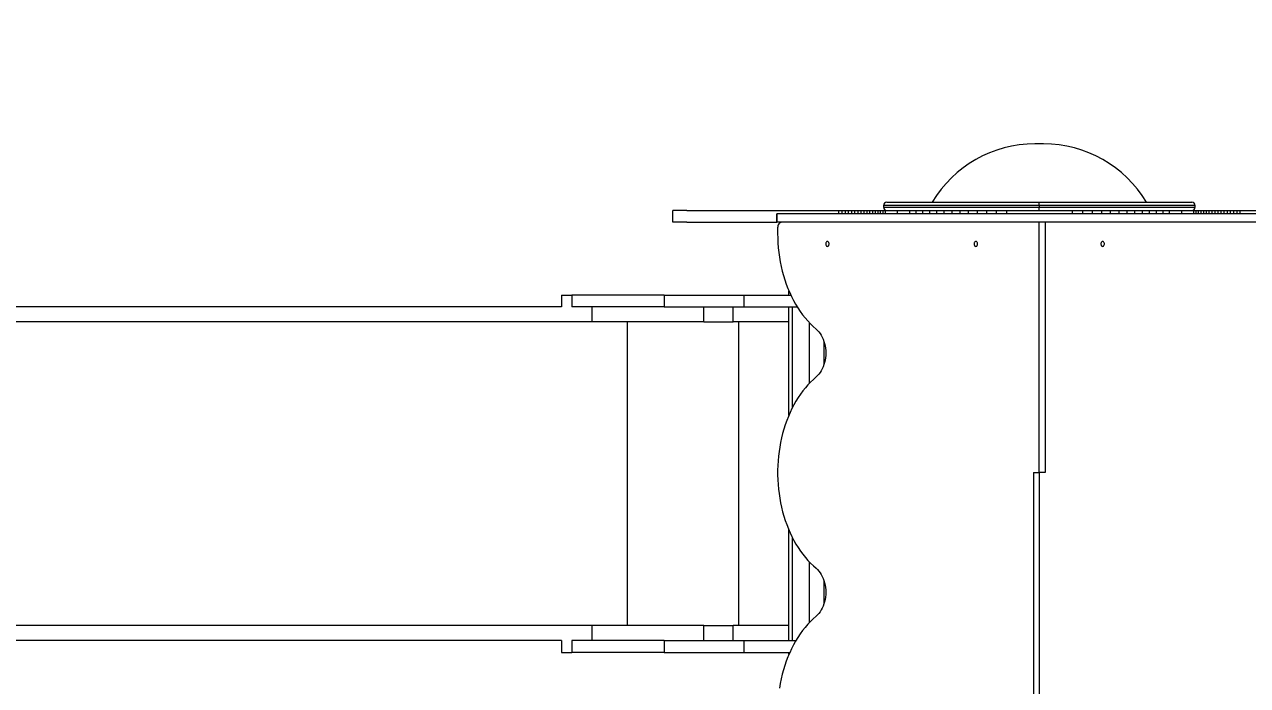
# Model space of a CAD drawing. Header units: millimetres. Extents: x -5943 to 5491, y -4078 to 3213.
# Drawn here: x -2089 to 109, y -353 to 835 of the extents above; entities that cross this region are included whole.
import ezdxf

# ---------------------------------------------------------------- set-up
doc = ezdxf.new("R2010")
doc.units = ezdxf.units.MM
for name, color, linetype in [('DIKOM_ОБЪЕКТ', 7, 'Continuous'), ('DIKOM_РАЗМЕР_ЗОНА', 7, 'Continuous'), ('DIKOM_РАЗМЕР_ОБЪЕКТА', 7, 'Continuous')]:
    doc.layers.add(name, color=color, linetype=linetype)
doc.styles.add('style1', font='arial.ttf', dxfattribs={"width": 0.8})
doc.dimstyles.new('1-50', dxfattribs={"dimtxt": 300, "dimasz": 200, "dimexe": 100, "dimexo": 0, "dimgap": 100, "dimtad": 1, "dimtxsty": 'style1', "dimcen": 200, "dimclrd": 7, "dimclre": 7, "dimclrt": 7, "dimadec": 1, "dimazin": 2, "dimtfac": 1, "dimtmove": 0, "dimatfit": 2, "dimfxl": 0, "dimlwd": 25, "dimlwe": 18, "dimarcsym": 0})

# ---------------------------------------------------------------- blocks, each defined once
blk = doc.blocks.new('*D9')
at = {"layer": 'Defpoints', "color": 0, "transparency": 16777216}
for p in [(3989.9, 24.9), (-2725.5, -245.4), (-2725.5, -2177.8)]:
    blk.add_point(p, dxfattribs=at)
at = {"layer": 'DIKOM_РАЗМЕР_ОБЪЕКТА', "color": 7, "lineweight": 18, "transparency": 16777216}
for p, q in [((3989.9, 24.9), (3989.9, -2277.8)), ((-2725.5, -245.4), (-2725.5, -2277.8))]:
    blk.add_line(p, q, dxfattribs=at)
at = {"layer": 'DIKOM_РАЗМЕР_ОБЪЕКТА', "color": 7, "lineweight": 25, "transparency": 16777216}
blk.add_line((3789.9, -2177.8), (-2525.5, -2177.8), dxfattribs=at)
at = {"layer": 'DIKOM_РАЗМЕР_ОБЪЕКТА', "color": 7, "transparency": 16777216}
for points in [[(-2525.5, -2144.5), (-2525.5, -2211.2), (-2725.5, -2177.8)], [(3789.9, -2144.5), (3789.9, -2211.2), (3989.9, -2177.8)]]:
    blk.add_solid(points, dxfattribs=at)
at = {"layer": 'DIKOM_РАЗМЕР_ОБЪЕКТА', "color": 7, "transparency": 16777216, "insert": (910.7, -1924.7), "char_height": 300, "attachment_point": 5, "style": 'style1'}
blk.add_mtext('6700', dxfattribs=at)
blk = doc.blocks.new('*D10')
at = {"layer": 'Defpoints', "color": 0, "transparency": 16777216}
for p in [(1682.4, 1713.5), (-3225.3, -1470.4), (-588.5, -1470.4)]:
    blk.add_point(p, dxfattribs=at)
at = {"layer": 'DIKOM_РАЗМЕР_ОБЪЕКТА', "color": 7, "lineweight": 18, "transparency": 16777216}
for p, q in [((1682.4, 1713.5), (-3325.3, 1713.5)), ((-588.5, -1470.4), (-3325.3, -1470.4))]:
    blk.add_line(p, q, dxfattribs=at)
at = {"layer": 'DIKOM_РАЗМЕР_ОБЪЕКТА', "color": 7, "lineweight": 25, "transparency": 16777216}
blk.add_line((-3225.3, 1513.5), (-3225.3, -1270.4), dxfattribs=at)
at = {"layer": 'DIKOM_РАЗМЕР_ОБЪЕКТА', "color": 7, "transparency": 16777216}
for points in [[(-3258.6, 1513.5), (-3192, 1513.5), (-3225.3, 1713.5)], [(-3258.6, -1270.4), (-3192, -1270.4), (-3225.3, -1470.4)]]:
    blk.add_solid(points, dxfattribs=at)
at = {"layer": 'DIKOM_РАЗМЕР_ОБЪЕКТА', "color": 7, "transparency": 16777216, "insert": (-3478.6, 169.7), "char_height": 300, "attachment_point": 5, "rotation": 90, "style": 'style1'}
blk.add_mtext('3200', dxfattribs=at)
blk = doc.blocks.new('*D11')
at = {"layer": 'Defpoints', "color": 0, "transparency": 16777216}
for p in [(-4749.3, -9.9), (5490.7, -9.9), (-4749.3, -3977.5)]:
    blk.add_point(p, dxfattribs=at)
at = {"layer": 'DIKOM_РАЗМЕР_ЗОНА', "color": 7, "lineweight": 18, "transparency": 16777216}
for p, q in [((-4749.3, -9.9), (-4749.3, -4077.5)), ((5490.7, -9.9), (5490.7, -4077.5))]:
    blk.add_line(p, q, dxfattribs=at)
at = {"layer": 'DIKOM_РАЗМЕР_ЗОНА', "color": 7, "lineweight": 25, "transparency": 16777216}
blk.add_line((5290.7, -3977.5), (-4549.3, -3977.5), dxfattribs=at)
at = {"layer": 'DIKOM_РАЗМЕР_ЗОНА', "color": 7, "transparency": 16777216}
for points in [[(-4549.3, -3944.2), (-4549.3, -4010.8), (-4749.3, -3977.5)], [(5290.7, -3944.2), (5290.7, -4010.8), (5490.7, -3977.5)]]:
    blk.add_solid(points, dxfattribs=at)
at = {"layer": 'DIKOM_РАЗМЕР_ЗОНА', "color": 7, "transparency": 16777216, "insert": (142, -3724.3), "char_height": 300, "attachment_point": 5, "style": 'style1'}
blk.add_mtext('10200', dxfattribs=at)
blk = doc.blocks.new('*D12')
at = {"layer": 'Defpoints', "color": 0, "transparency": 16777216}
for p in [(2021.9, 3213.5), (-5493, -2970.4), (-283.3, -2970.4)]:
    blk.add_point(p, dxfattribs=at)
at = {"layer": 'DIKOM_РАЗМЕР_ЗОНА', "color": 7, "lineweight": 18, "transparency": 16777216}
for p, q in [((2021.9, 3213.5), (-5593, 3213.5)), ((-283.3, -2970.4), (-5593, -2970.4))]:
    blk.add_line(p, q, dxfattribs=at)
at = {"layer": 'DIKOM_РАЗМЕР_ЗОНА', "color": 7, "lineweight": 25, "transparency": 16777216}
blk.add_line((-5493, 3013.5), (-5493, -2770.4), dxfattribs=at)
at = {"layer": 'DIKOM_РАЗМЕР_ЗОНА', "color": 7, "transparency": 16777216}
for points in [[(-5526.4, 3013.5), (-5459.7, 3013.5), (-5493, 3213.5)], [(-5526.4, -2770.4), (-5459.7, -2770.4), (-5493, -2970.4)]]:
    blk.add_solid(points, dxfattribs=at)
at = {"layer": 'DIKOM_РАЗМЕР_ЗОНА', "color": 7, "transparency": 16777216, "insert": (-5746.2, 37.5), "char_height": 300, "attachment_point": 5, "rotation": 90, "style": 'style1'}
blk.add_mtext('6200', dxfattribs=at)

msp = doc.modelspace()

# ---------------------------------------------------------------- linework, layer by layer
at = {"layer": 'DIKOM_ОБЪЕКТ', "color": 7, "linetype": 'Continuous', "lineweight": 15}
for p, q in [((-257.709, 620.596), (-273.217, 620.596)), ((-545.463, 509.596), (-545.463, 506.596)), ((14.537, 509.596), (-545.463, 509.596)), ((-545.463, 506.596), (-265.463, 506.596)), ((-539.463, 515.596), (-265.463, 515.596)), ((-265.463, 515.596), (8.537, 515.596)), ((-265.463, 509.596), (-265.463, 515.596)), ((-265.463, 509.596), (-265.463, 506.596)), ((-265.463, 500.596), (-265.463, 506.596)), ((-265.463, 506.596), (14.537, 506.596)), ((14.537, 506.596), (14.537, 509.596)), ((-924.199, 479.596), (-924.199, 500.596)), ((-924.164, 500.596), (-924.199, 500.596)), ((-924.164, 479.596), (-924.164, 500.596)), ((-923.891, 500.596), (-924.164, 500.596)), ((-923.383, 500.596), (-923.891, 500.596)), ((-922.643, 500.596), (-923.383, 500.596)), ((-921.677, 500.596), (-922.643, 500.596)), ((-920.488, 500.596), (-921.677, 500.596)), ((-919.081, 500.596), (-920.488, 500.596)), ((-917.459, 500.596), (-919.081, 500.596)), ((-915.627, 500.596), (-917.459, 500.596)), ((-913.588, 500.596), (-915.627, 500.596)), ((-911.347, 500.596), (-913.588, 500.596)), ((-908.908, 500.596), (-911.347, 500.596)), ((-906.276, 500.596), (-908.908, 500.596)), ((-903.453, 500.596), (-906.276, 500.596)), ((-900.444, 500.596), (-903.453, 500.596)), ((-898.676, 500.596), (-900.444, 500.596)), ((-898.676, 500.596), (-898.662, 500.596)), ((-898.662, 500.596), (-898.392, 500.596)), ((-898.392, 500.596), (-897.861, 500.596)), ((-897.861, 500.596), (-890.88, 500.596)), ((-890.88, 500.596), (-886.459, 500.596)), ((-886.459, 500.596), (-881.386, 500.596)), ((-881.386, 500.596), (-875.637, 500.596)), ((-875.637, 500.596), (-869.188, 500.596)), ((-869.188, 500.596), (-862.014, 500.596)), ((-862.014, 500.596), (-854.092, 500.596)), ((-854.092, 500.596), (-838.789, 500.596)), ((-838.789, 500.596), (-835.298, 500.596)), ((-835.298, 500.596), (-831.725, 500.596)), ((-831.725, 500.596), (-829.873, 500.596)), ((-829.873, 500.596), (-827.96, 500.596)), ((-827.96, 500.596), (-825.973, 500.596)), ((-825.973, 500.596), (-823.897, 500.596)), ((-823.897, 500.596), (-821.719, 500.596)), ((-821.719, 500.596), (-819.427, 500.596)), ((-819.427, 500.596), (-817.005, 500.596)), ((-817.005, 500.596), (-814.441, 500.596)), ((-814.441, 500.596), (-811.721, 500.596)), ((-811.721, 500.596), (-808.831, 500.596)), ((-808.831, 500.596), (-805.759, 500.596)), ((-805.759, 500.596), (-802.49, 500.596)), ((-802.49, 500.596), (-799.011, 500.596)), ((-799.011, 500.596), (-795.308, 500.596)), ((-795.308, 500.596), (-791.369, 500.596)), ((-791.369, 500.596), (-787.179, 500.596)), ((-787.179, 500.596), (-782.724, 500.596)), ((-782.724, 500.596), (-777.992, 500.596)), ((-777.992, 500.596), (-767.641, 500.596)), ((-767.641, 500.596), (-626.071, 500.596)), ((-736.912, 479.596), (-736.912, 494.596)), ((-736.734, 494.596), (-736.912, 494.596)), ((-736.734, 479.596), (-736.734, 494.596)), ((-736.248, 494.596), (-736.734, 494.596)), ((-735.459, 494.596), (-736.248, 494.596)), ((-734.37, 494.596), (-735.459, 494.596)), ((-732.986, 494.596), (-734.37, 494.596)), ((-731.311, 494.596), (-732.986, 494.596)), ((-729.35, 494.596), (-731.311, 494.596)), ((-727.106, 494.596), (-729.35, 494.596)), ((-724.585, 494.596), (-727.106, 494.596)), ((-721.791, 494.596), (-724.585, 494.596)), ((-718.727, 494.596), (-721.791, 494.596)), ((-715.399, 494.596), (-718.727, 494.596)), ((-711.81, 494.596), (-715.399, 494.596)), ((-707.965, 494.596), (-711.81, 494.596)), ((-703.869, 494.596), (-707.965, 494.596)), ((-300.818, 494.596), (-703.869, 494.596)), ((-626.071, 500.596), (-626.071, 494.596)), ((-626.071, 500.596), (-620.248, 500.596)), ((-620.248, 500.596), (-620.248, 494.596)), ((-620.248, 500.596), (-614.457, 500.596)), ((-614.457, 500.596), (-614.457, 494.596)), ((-614.457, 500.596), (-608.708, 500.596)), ((-608.708, 500.596), (-608.708, 494.596)), ((-608.708, 500.596), (-603.011, 500.596)), ((-603.011, 500.596), (-603.011, 494.596)), ((-603.011, 500.596), (-597.376, 500.596)), ((-597.376, 500.596), (-597.376, 494.596)), ((-597.376, 500.596), (-591.814, 500.596)), ((-591.814, 500.596), (-591.814, 494.596)), ((-591.814, 500.596), (-586.334, 500.596)), ((-586.334, 500.596), (-586.334, 494.596)), ((-586.334, 500.596), (-580.947, 500.596)), ((-580.947, 500.596), (-580.947, 494.596)), ((-580.947, 500.596), (-575.662, 500.596)), ((-575.662, 500.596), (-575.662, 494.596)), ((-575.662, 500.596), (-570.49, 500.596)), ((-570.49, 500.596), (-570.49, 494.596)), ((-570.49, 500.596), (-565.441, 500.596)), ((-565.441, 500.596), (-565.441, 494.596)), ((-565.441, 500.596), (-560.526, 500.596)), ((-560.526, 500.596), (-560.526, 494.596)), ((-560.526, 500.596), (-555.753, 500.596)), ((-555.753, 500.596), (-555.753, 494.596)), ((-555.753, 500.596), (-551.134, 500.596)), ((-551.134, 500.596), (-551.134, 494.596)), ((-551.134, 500.596), (-546.678, 500.596)), ((-546.678, 500.596), (-546.678, 494.596)), ((-546.678, 500.596), (-542.395, 500.596)), ((-542.395, 500.596), (-542.395, 494.596)), ((-542.395, 500.596), (-521.15, 500.596)), ((-521.15, 500.596), (-521.15, 494.596)), ((-521.15, 500.596), (-498.933, 500.596)), ((-498.933, 500.596), (-498.933, 494.596)), ((-498.933, 500.596), (-487.346, 500.596)), ((-487.346, 500.596), (-487.346, 494.596)), ((-487.346, 500.596), (-475.378, 500.596)), ((-475.378, 500.596), (-475.378, 494.596)), ((-475.378, 500.596), (-462.984, 500.596)), ((-462.984, 500.596), (-462.984, 494.596)), ((-462.984, 500.596), (-450.116, 500.596)), ((-450.116, 500.596), (-450.116, 494.596)), ((-450.116, 500.596), (-436.73, 500.596)), ((-436.73, 500.596), (-436.73, 494.596)), ((-436.73, 500.596), (-422.78, 500.596)), ((-422.78, 500.596), (-422.78, 494.596)), ((-422.78, 500.596), (-408.219, 500.596)), ((-408.219, 500.596), (-408.219, 494.596)), ((-408.219, 500.596), (-393.001, 500.596)), ((-393.001, 500.596), (-393.001, 494.596)), ((-393.001, 500.596), (-377.081, 500.596)), ((-377.081, 500.596), (-377.081, 494.596)), ((-377.081, 500.596), (-360.413, 500.596)), ((-360.413, 500.596), (-360.413, 494.596)), ((-360.413, 500.596), (-342.949, 500.596)), ((-342.949, 500.596), (-342.949, 494.596)), ((-342.949, 500.596), (-324.646, 500.596)), ((-324.646, 500.596), (-324.646, 494.596)), ((-324.646, 500.596), (-206.28, 500.596)), ((-298.954, 494.596), (-300.818, 494.596)), ((-297.023, 494.596), (-298.954, 494.596)), ((-295.03, 494.596), (-297.023, 494.596)), ((-292.979, 494.596), (-295.03, 494.596)), ((-290.874, 494.596), (-292.979, 494.596)), ((-288.72, 494.596), (-290.874, 494.596)), ((-286.522, 494.596), (-288.72, 494.596)), ((-284.283, 494.596), (-286.522, 494.596)), ((-282.008, 494.596), (-284.283, 494.596)), ((-279.703, 494.596), (-282.008, 494.596)), ((-277.37, 494.596), (-279.703, 494.596)), ((-275.016, 494.596), (-277.37, 494.596)), ((-272.643, 494.596), (-275.016, 494.596)), ((-270.257, 494.596), (-272.643, 494.596)), ((-267.862, 494.596), (-270.257, 494.596)), ((-265.463, 494.596), (-267.862, 494.596)), ((-263.063, 494.596), (-265.463, 494.596)), ((-260.669, 494.596), (-263.063, 494.596)), ((-258.283, 494.596), (-260.669, 494.596)), ((-255.91, 494.596), (-258.283, 494.596)), ((-253.555, 494.596), (-255.91, 494.596)), ((-251.223, 494.596), (-253.555, 494.596)), ((-248.917, 494.596), (-251.223, 494.596)), ((-246.643, 494.596), (-248.917, 494.596)), ((-244.404, 494.596), (-246.643, 494.596)), ((-242.205, 494.596), (-244.404, 494.596)), ((-240.052, 494.596), (-242.205, 494.596)), ((-237.947, 494.596), (-240.052, 494.596)), ((-235.895, 494.596), (-237.947, 494.596)), ((-233.902, 494.596), (-235.895, 494.596)), ((-231.971, 494.596), (-233.902, 494.596)), ((-230.107, 494.596), (-231.971, 494.596)), ((172.943, 494.596), (-230.107, 494.596)), ((-206.28, 500.596), (-206.28, 494.596)), ((-206.28, 500.596), (-187.976, 500.596)), ((-187.976, 500.596), (-187.976, 494.596)), ((-187.976, 500.596), (-170.513, 500.596)), ((-170.513, 500.596), (-170.513, 494.596)), ((-170.513, 500.596), (-153.844, 500.596)), ((-153.844, 500.596), (-153.844, 494.596)), ((-153.844, 500.596), (-137.924, 500.596)), ((-137.924, 500.596), (-137.924, 494.596)), ((-137.924, 500.596), (-122.707, 500.596)), ((-122.707, 500.596), (-122.707, 494.596)), ((-122.707, 500.596), (-108.145, 500.596)), ((-108.145, 500.596), (-108.145, 494.596)), ((-108.145, 500.596), (-94.195, 500.596)), ((-94.195, 500.596), (-94.195, 494.596)), ((-94.195, 500.596), (-80.809, 500.596)), ((-80.809, 500.596), (-80.809, 494.596)), ((-80.809, 500.596), (-67.942, 500.596)), ((-67.942, 500.596), (-67.942, 494.596)), ((-67.942, 500.596), (-55.547, 500.596)), ((-55.547, 500.596), (-55.547, 494.596)), ((-55.547, 500.596), (-43.579, 500.596)), ((-43.579, 500.596), (-43.579, 494.596)), ((-43.579, 500.596), (-31.992, 500.596)), ((-31.992, 500.596), (-31.992, 494.596)), ((-31.992, 500.596), (-9.776, 500.596)), ((-9.776, 500.596), (-9.776, 494.596)), ((-9.776, 500.596), (11.47, 500.596)), ((11.47, 500.596), (11.47, 494.596)), ((11.47, 500.596), (15.752, 500.596)), ((15.752, 500.596), (15.752, 494.596)), ((15.752, 500.596), (20.208, 500.596)), ((20.208, 500.596), (20.208, 494.596)), ((20.208, 500.596), (24.827, 500.596)), ((24.827, 500.596), (24.827, 494.596)), ((24.827, 500.596), (29.6, 500.596)), ((29.6, 500.596), (29.6, 494.596)), ((29.6, 500.596), (34.516, 500.596)), ((34.516, 500.596), (34.516, 494.596)), ((34.516, 500.596), (39.565, 500.596)), ((39.565, 500.596), (39.565, 494.596)), ((39.565, 500.596), (44.736, 500.596)), ((44.736, 500.596), (44.736, 494.596)), ((44.736, 500.596), (50.021, 500.596)), ((50.021, 500.596), (50.021, 494.596)), ((50.021, 500.596), (55.408, 500.596)), ((55.408, 500.596), (55.408, 494.596)), ((55.408, 500.596), (60.888, 500.596)), ((60.888, 500.596), (60.888, 494.596)), ((60.888, 500.596), (66.451, 500.596)), ((66.451, 500.596), (66.451, 494.596)), ((66.451, 500.596), (72.085, 500.596)), ((72.085, 500.596), (72.085, 494.596)), ((72.085, 500.596), (77.782, 500.596)), ((77.782, 500.596), (77.782, 494.596)), ((77.782, 500.596), (83.531, 500.596)), ((83.531, 500.596), (83.531, 494.596)), ((83.531, 500.596), (89.322, 500.596)), ((89.322, 500.596), (89.322, 494.596)), ((89.322, 500.596), (95.145, 500.596)), ((95.145, 500.596), (95.145, 494.596)), ((95.145, 500.596), (236.716, 500.596)), ((-924.164, 479.596), (-924.199, 479.596)), ((-923.891, 479.596), (-924.164, 479.596)), ((-923.383, 479.596), (-923.891, 479.596)), ((-922.643, 479.596), (-923.383, 479.596)), ((-921.677, 479.596), (-922.643, 479.596)), ((-920.488, 479.596), (-921.677, 479.596)), ((-919.081, 479.596), (-920.488, 479.596)), ((-917.459, 479.596), (-919.081, 479.596)), ((-915.627, 479.596), (-917.459, 479.596)), ((-913.588, 479.596), (-915.627, 479.596)), ((-911.347, 479.596), (-913.588, 479.596)), ((-908.908, 479.596), (-911.347, 479.596)), ((-906.276, 479.596), (-908.908, 479.596)), ((-903.453, 479.596), (-906.276, 479.596)), ((-900.444, 479.596), (-903.453, 479.596)), ((-898.676, 479.596), (-900.444, 479.596)), ((-898.676, 479.596), (-898.662, 479.596)), ((-898.662, 479.596), (-898.392, 479.596)), ((-898.392, 479.596), (-897.861, 479.596)), ((-897.861, 479.596), (-890.88, 479.596)), ((-890.88, 479.596), (-886.459, 479.596)), ((-886.459, 479.596), (-881.386, 479.596)), ((-881.386, 479.596), (-875.637, 479.596)), ((-875.637, 479.596), (-869.188, 479.596)), ((-869.188, 479.596), (-862.014, 479.596)), ((-862.014, 479.596), (-854.092, 479.596)), ((-854.092, 479.596), (-838.789, 479.596)), ((-838.789, 479.596), (-835.298, 479.596)), ((-835.298, 479.596), (-831.725, 479.596)), ((-831.725, 479.596), (-829.873, 479.596)), ((-829.873, 479.596), (-827.96, 479.596)), ((-827.96, 479.596), (-825.973, 479.596)), ((-825.973, 479.596), (-823.897, 479.596)), ((-823.897, 479.596), (-821.719, 479.596)), ((-821.719, 479.596), (-819.427, 479.596)), ((-819.427, 479.596), (-817.005, 479.596)), ((-817.005, 479.596), (-814.441, 479.596)), ((-814.441, 479.596), (-811.721, 479.596)), ((-811.721, 479.596), (-808.831, 479.596)), ((-808.831, 479.596), (-805.759, 479.596)), ((-805.759, 479.596), (-802.49, 479.596)), ((-802.49, 479.596), (-799.011, 479.596)), ((-799.011, 479.596), (-795.308, 479.596)), ((-795.308, 479.596), (-791.369, 479.596)), ((-791.369, 479.596), (-787.179, 479.596)), ((-787.179, 479.596), (-782.724, 479.596)), ((-782.724, 479.596), (-777.992, 479.596)), ((-777.992, 479.596), (-767.641, 479.596)), ((-767.641, 479.596), (-736.912, 479.596)), ((-736.734, 479.596), (-736.912, 479.596)), ((-736.248, 479.596), (-736.734, 479.596)), ((-735.459, 479.596), (-736.248, 479.596)), ((-735.689, 469.596), (-735.689, 459.596)), ((-734.37, 479.596), (-735.459, 479.596)), ((-732.986, 479.596), (-734.37, 479.596)), ((-731.311, 479.596), (-732.986, 479.596)), ((-729.35, 479.596), (-731.311, 479.596)), ((-727.106, 479.596), (-729.35, 479.596)), ((-724.585, 479.596), (-727.106, 479.596)), ((-721.791, 479.596), (-724.585, 479.596)), ((-718.727, 479.596), (-721.791, 479.596)), ((-715.399, 479.596), (-718.727, 479.596)), ((-711.81, 479.596), (-715.399, 479.596)), ((-707.965, 479.596), (-711.81, 479.596)), ((-703.869, 479.596), (-707.965, 479.596)), ((-300.818, 479.596), (-703.869, 479.596)), ((-298.954, 479.596), (-300.818, 479.596)), ((-297.023, 479.596), (-298.954, 479.596)), ((-295.03, 479.596), (-297.023, 479.596)), ((-292.979, 479.596), (-295.03, 479.596)), ((-290.874, 479.596), (-292.979, 479.596)), ((-288.72, 479.596), (-290.874, 479.596)), ((-286.522, 479.596), (-288.72, 479.596)), ((-284.283, 479.596), (-286.522, 479.596)), ((-282.008, 479.596), (-284.283, 479.596)), ((-279.703, 479.596), (-282.008, 479.596)), ((-277.37, 479.596), (-279.703, 479.596)), ((-275.016, 479.596), (-277.37, 479.596)), ((-272.643, 479.596), (-275.016, 479.596)), ((-270.257, 479.596), (-272.643, 479.596)), ((-267.862, 479.596), (-270.257, 479.596)), ((-265.463, 479.596), (-267.862, 479.596)), ((-265.463, 29.596), (-265.463, 479.596)), ((-263.063, 479.596), (-265.463, 479.596)), ((-260.669, 479.596), (-263.063, 479.596)), ((-258.283, 479.596), (-260.669, 479.596)), ((-255.91, 479.596), (-258.283, 479.596)), ((-253.555, 479.596), (-255.91, 479.596)), ((-254.856, 479.596), (-254.856, 29.596)), ((-251.223, 479.596), (-253.555, 479.596)), ((-248.917, 479.596), (-251.223, 479.596)), ((-246.643, 479.596), (-248.917, 479.596)), ((-244.404, 479.596), (-246.643, 479.596)), ((-242.205, 479.596), (-244.404, 479.596)), ((-240.052, 479.596), (-242.205, 479.596)), ((-237.947, 479.596), (-240.052, 479.596)), ((-235.895, 479.596), (-237.947, 479.596)), ((-233.902, 479.596), (-235.895, 479.596)), ((-231.971, 479.596), (-233.902, 479.596)), ((-230.107, 479.596), (-231.971, 479.596)), ((172.943, 479.596), (-230.107, 479.596)), ((-715.469, 348.596), (-715.469, 356.542)), ((-1124.357, 348.596), (-1124.357, 327.596)), ((-1124.357, 348.596), (-1105.497, 348.596)), ((-1105.497, 348.596), (-1105.497, 327.596)), ((-939.362, 348.596), (-1105.497, 348.596)), ((-939.362, 348.596), (-939.362, 327.596)), ((-939.362, 348.596), (-796.614, 348.596)), ((-796.614, 348.596), (-796.614, 327.596)), ((-796.614, 348.596), (-711.909, 348.596)), ((-1124.357, 327.596), (-2158.028, 327.596)), ((-939.362, 327.596), (-1105.497, 327.596)), ((-1068.76, 300.596), (-1068.76, 327.596)), ((-939.362, 327.596), (-796.614, 327.596)), ((-868.215, 300.596), (-868.215, 327.596)), ((-815.45, 300.596), (-815.45, 327.596)), ((-796.614, 327.596), (-700.512, 327.596)), ((-715.45, 300.596), (-715.45, 327.596)), ((-709.463, 327.596), (-709.463, 145.614)), ((-1068.76, 300.596), (-2158.028, 300.596)), ((-868.215, 300.596), (-1068.76, 300.596)), ((-1005.779, -245.404), (-1005.779, 300.596)), ((-868.215, 300.596), (-815.45, 300.596)), ((-715.45, 300.596), (-815.45, 300.596)), ((-805.234, -245.404), (-805.234, 300.596)), ((-715.45, 132.695), (-715.45, 300.596)), ((-678.963, 299.429), (-678.963, 189.763)), ((-651.963, 224.953), (-651.963, 264.239)), ((-276.069, 29.596), (-276.069, -420.404)), ((-276.069, 29.596), (-265.463, 29.596)), ((-265.463, 29.596), (-265.463, -420.404)), ((-254.856, 29.596), (-265.463, 29.596)), ((-715.45, -245.404), (-715.45, -73.503)), ((-709.463, -86.421), (-709.463, -272.404)), ((-678.963, -130.571), (-678.963, -240.237)), ((-651.963, -205.047), (-651.963, -165.761)), ((-1068.76, -245.404), (-2158.028, -245.404)), ((-1068.76, -272.404), (-1068.76, -245.404)), ((-868.215, -245.404), (-1068.76, -245.404)), ((-868.215, -272.404), (-868.215, -245.404)), ((-868.215, -245.404), (-815.45, -245.404)), ((-815.45, -272.404), (-815.45, -245.404)), ((-715.45, -245.404), (-815.45, -245.404)), ((-715.45, -272.404), (-715.45, -245.404)), ((-1124.357, -272.404), (-2158.028, -272.404)), ((-1124.357, -272.404), (-1124.357, -293.404)), ((-1105.497, -272.404), (-1105.497, -293.404)), ((-939.362, -272.404), (-1105.497, -272.404)), ((-939.362, -272.404), (-939.362, -293.404)), ((-939.362, -272.404), (-796.614, -272.404)), ((-796.614, -272.404), (-796.614, -293.404)), ((-796.614, -272.404), (-702.932, -272.404)), ((-1124.357, -293.404), (-1105.497, -293.404)), ((-939.362, -293.404), (-1105.497, -293.404)), ((-939.362, -293.404), (-796.614, -293.404)), ((-796.614, -293.404), (-713.748, -293.404)), ((-715.468, -297.345), (-715.468, -293.404))]:
    msp.add_line(p, q, dxfattribs=at)
at = {"layer": 'DIKOM_ОБЪЕКТ', "color": 7, "linetype": 'Continuous', "lineweight": 15, "flags": 128}
for points in [[(-728.618, 479.596), (-729.997, 479.404), (-731.324, 478.835), (-732.546, 477.911), (-733.618, 476.667), (-734.497, 475.152), (-735.151, 473.423), (-735.553, 471.547), (-735.689, 469.596)], [(-735.689, 459.596), (-735.557, 450.972), (-735.163, 442.363), (-734.506, 433.787), (-733.589, 425.258), (-732.412, 416.794), (-730.979, 408.409), (-729.291, 400.119), (-727.351, 391.94), (-725.164, 383.887), (-722.734, 375.974), (-720.065, 368.218), (-717.161, 360.631), (-714.029, 353.228), (-710.675, 346.024), (-707.103, 339.03), (-703.322, 332.261), (-699.338, 325.729), (-695.158, 319.446), (-690.791, 313.423), (-686.244, 307.673), (-681.526, 302.205), (-676.645, 297.03), (-671.611, 292.157), (-666.434, 287.596)], [(-646.264, 444.996), (-647.14, 444.818), (-647.946, 444.298), (-648.615, 443.478), (-649.094, 442.424), (-649.343, 441.222), (-649.343, 439.97), (-649.094, 438.768), (-648.615, 437.715), (-647.946, 436.895), (-647.14, 436.374), (-646.264, 436.196), (-645.387, 436.374), (-644.582, 436.895), (-643.912, 437.715), (-643.434, 438.768), (-643.184, 439.97), (-643.184, 441.222), (-643.434, 442.424), (-643.912, 443.478), (-644.582, 444.298), (-645.387, 444.818), (-646.264, 444.996)], [(-379.354, 444.996), (-380.231, 444.818), (-381.036, 444.298), (-381.705, 443.478), (-382.184, 442.424), (-382.434, 441.222), (-382.434, 439.97), (-382.184, 438.768), (-381.705, 437.715), (-381.036, 436.895), (-380.231, 436.374), (-379.354, 436.196), (-378.478, 436.374), (-377.672, 436.895), (-377.003, 437.715), (-376.524, 438.768), (-376.275, 439.97), (-376.275, 441.222), (-376.524, 442.424), (-377.003, 443.478), (-377.672, 444.298), (-378.478, 444.818), (-379.354, 444.996)], [(-151.571, 436.196), (-150.695, 436.374), (-149.889, 436.895), (-149.22, 437.715), (-148.741, 438.768), (-148.492, 439.97), (-148.492, 441.222), (-148.741, 442.424), (-149.22, 443.478), (-149.889, 444.298), (-150.695, 444.818), (-151.571, 444.996), (-152.448, 444.818), (-153.253, 444.298), (-153.923, 443.478), (-154.402, 442.424), (-154.651, 441.222), (-154.651, 439.97), (-154.402, 438.768), (-153.923, 437.715), (-153.253, 436.895), (-152.448, 436.374), (-151.571, 436.196)], [(-666.434, 287.596), (-663.881, 285.238), (-661.481, 282.577), (-659.253, 279.634), (-657.212, 276.43), (-655.374, 272.989), (-653.752, 269.338), (-652.359, 265.502), (-651.205, 261.51), (-650.298, 257.393), (-649.645, 253.181), (-649.252, 248.904), (-649.12, 244.596), (-649.252, 240.288), (-649.645, 236.012), (-650.298, 231.799), (-651.205, 227.682), (-652.359, 223.691), (-653.752, 219.855), (-655.374, 216.203), (-657.212, 212.762), (-659.253, 209.559), (-661.481, 206.615), (-663.881, 203.955), (-666.434, 201.596)], [(-666.434, 201.596), (-671.507, 197.131), (-676.443, 192.367), (-681.231, 187.313), (-685.865, 181.977), (-690.335, 176.369), (-694.633, 170.498), (-698.752, 164.377), (-702.685, 158.014), (-706.424, 151.423), (-709.963, 144.614), (-713.296, 137.599), (-716.415, 130.392), (-719.317, 123.005), (-721.996, 115.451), (-724.446, 107.743), (-726.664, 99.897), (-728.646, 91.924), (-730.388, 83.841), (-731.887, 75.66), (-733.14, 67.398), (-734.145, 59.068), (-734.9, 50.685), (-735.405, 42.264), (-735.657, 33.821), (-735.657, 25.371), (-735.405, 16.928), (-734.9, 8.508), (-734.145, 0.125), (-733.14, -8.205), (-731.887, -16.468), (-730.388, -24.648), (-728.646, -32.732), (-726.664, -40.704), (-724.446, -48.551), (-721.996, -56.258), (-719.317, -63.812), (-716.415, -71.199), (-713.296, -78.407), (-709.963, -85.421), (-706.424, -92.23), (-702.685, -98.822), (-698.752, -105.184), (-694.633, -111.306), (-690.335, -117.176), (-685.865, -122.784), (-681.231, -128.12), (-676.443, -133.175), (-671.507, -137.939), (-666.434, -142.404)], [(-666.434, -142.404), (-663.881, -144.762), (-661.481, -147.423), (-659.253, -150.366), (-657.212, -153.57), (-655.374, -157.011), (-653.752, -160.662), (-652.359, -164.498), (-651.205, -168.49), (-650.298, -172.607), (-649.645, -176.819), (-649.252, -181.096), (-649.12, -185.404), (-649.252, -189.712), (-649.645, -193.988), (-650.298, -198.201), (-651.205, -202.318), (-652.359, -206.309), (-653.752, -210.145), (-655.374, -213.797), (-657.212, -217.238), (-659.253, -220.441), (-661.481, -223.385), (-663.881, -226.045), (-666.434, -228.404)], [(-666.434, -228.404), (-671.611, -232.965), (-676.645, -237.837), (-681.526, -243.012), (-686.244, -248.48), (-690.791, -254.231), (-695.158, -260.253), (-699.338, -266.536), (-703.322, -273.069), (-707.103, -279.838), (-710.675, -286.831), (-714.029, -294.036), (-717.161, -301.439), (-720.065, -309.025), (-722.734, -316.782), (-725.164, -324.694), (-727.351, -332.748), (-729.291, -340.927), (-730.979, -349.216), (-732.412, -357.601)]]:
    msp.add_lwpolyline(points, dxfattribs=at)
at = {"layer": 'DIKOM_ОБЪЕКТ', "color": 7, "linetype": 'Continuous', "lineweight": 15}
for centre, radius, start, end in [((-273.217, 405.596), 215, 90, 149.227675), ((-257.709, 405.596), 215, 30.772325, 90), ((-539.463, 509.596), 6, 90, 180), ((-539.463, 506.596), 6, 180, 270), ((8.537, 509.596), 6, 0, 90), ((8.537, 506.596), 6, 270, 0)]:
    msp.add_arc(centre, radius, start, end, dxfattribs=at)

# ---------------------------------------------------------------- dimensions: what is measured, and where the dimension line sits
at = {"layer": 'DIKOM_РАЗМЕР_ЗОНА'}
dim = msp.add_linear_dim(base=(-5493.042, -2970.404), p1=(2021.879, 3213.478), p2=(-283.303, -2970.404), angle=90, text='6200', dimstyle='1-50', dxfattribs=at)
dim.commit()
dim.dimension.update_dxf_attribs({"geometry": '*D12', "text_midpoint": (-5493.042, 37.54), "dimtype": 160})
dim = msp.add_linear_dim(base=(-4749.28, -3977.5), p1=(5490.656, -9.904), p2=(-4749.28, -9.904), text='10200', dimstyle='1-50', dxfattribs=at)
dim.commit()
dim.dimension.update_dxf_attribs({"geometry": '*D11', "text_midpoint": (142.001, -3977.5), "dimtype": 160})
at = {"layer": 'DIKOM_РАЗМЕР_ОБЪЕКТА'}
dim = msp.add_linear_dim(base=(-3225.285, -1470.404), p1=(1682.379, 1713.478), p2=(-588.463, -1470.404), angle=90, text='3200', dimstyle='1-50', dxfattribs=at)
dim.commit()
dim.dimension.update_dxf_attribs({"geometry": '*D10', "text_midpoint": (-3225.285, 169.724), "dimtype": 160})
dim = msp.add_linear_dim(base=(-2725.45, -2177.849), p1=(3989.882, 24.893), p2=(-2725.45, -245.404), text='6700', dimstyle='1-50', dxfattribs=at)
dim.commit()
dim.dimension.update_dxf_attribs({"geometry": '*D9', "text_midpoint": (910.735, -2177.849), "dimtype": 160})

doc.saveas('drawing.dxf')
